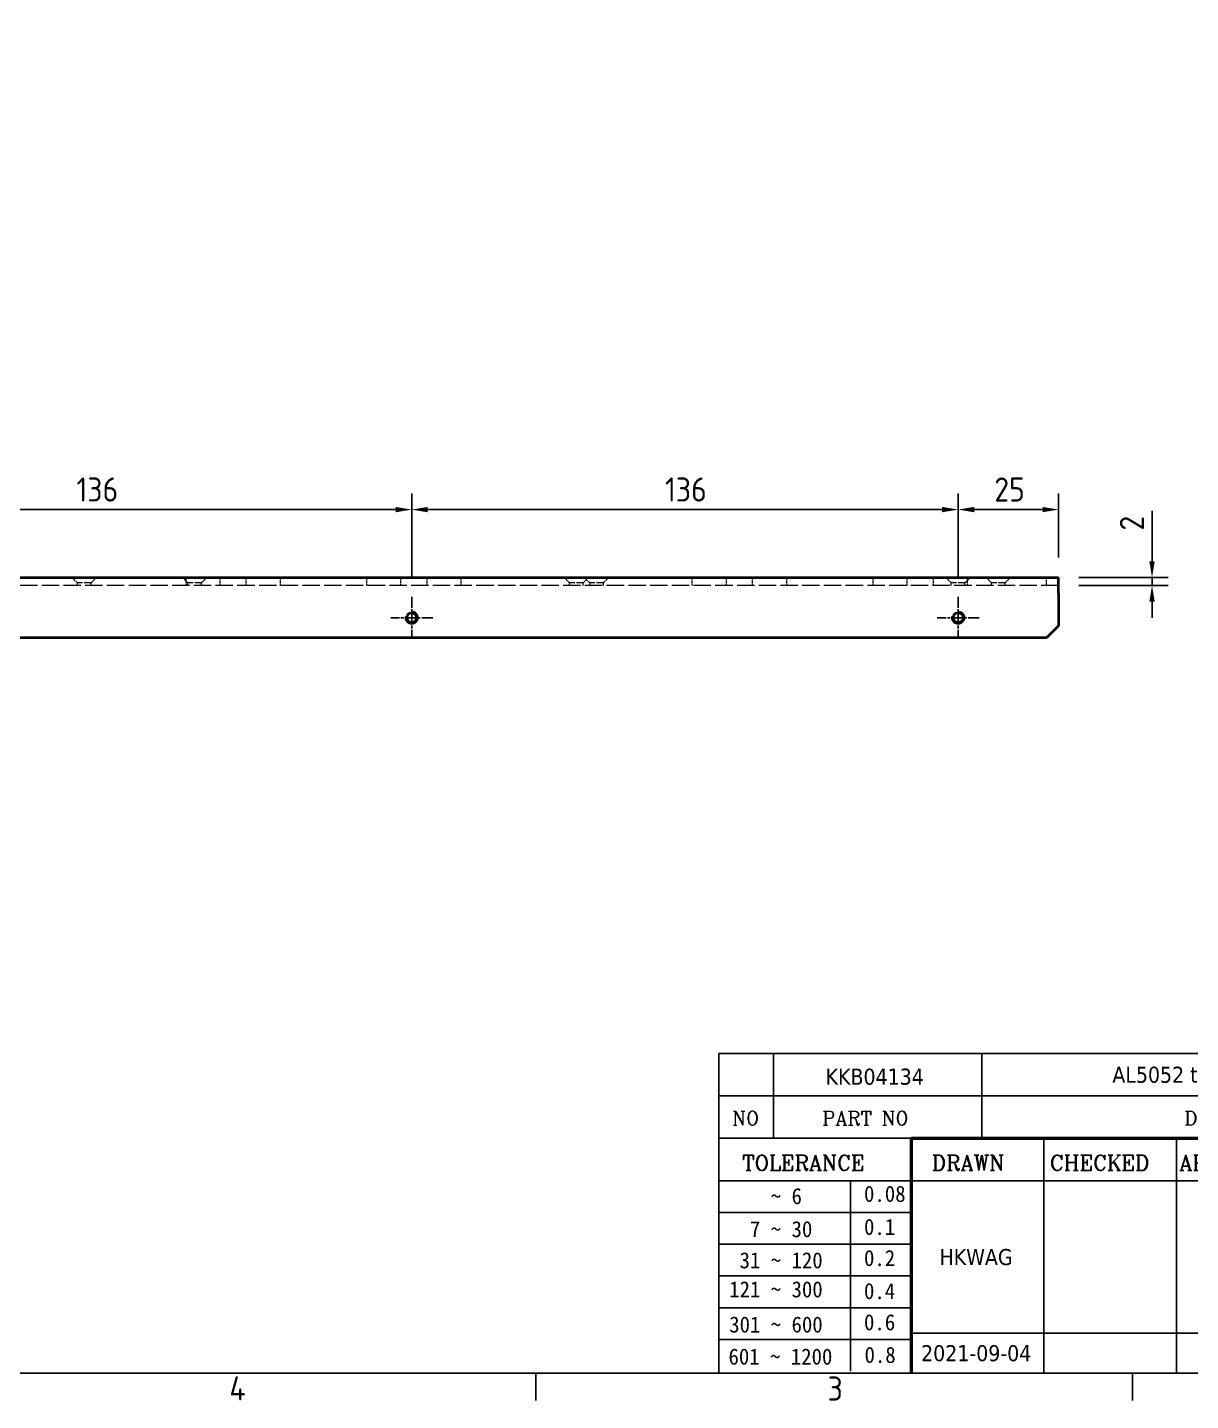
# Model space of a CAD drawing. Header units: millimetres. Extents: x 0 to 1188, y 0 to 840.
# Drawn here: x 615.9 to 905.4, y 13.2 to 354.9 of the extents above; entities that cross this region are included whole.
import ezdxf
from ezdxf.enums import TextEntityAlignment as Align

# ---------------------------------------------------------------- set-up
doc = ezdxf.new("R2010")
doc.units = ezdxf.units.MM
doc.header["$LTSCALE"] = 2
doc.linetypes.add('CHAIN', pattern=[0.35429999999999995, 0.2362, -0.0295, 0.0591, -0.0295])
doc.linetypes.add('DASHED', pattern=[0.2067, 0.1654, -0.0413])
doc.layers.get('0').update_dxf_attribs({"color": 3, "lineweight": 25})
for name, color, linetype, lineweight in [('가려진 것(ISO)', 2, 'DASHED', 18), ('가시적인 것(ISO)', 3, 'Continuous', 40), ('가시적인 좁은 것(ISO)', 3, 'Continuous', 35), ('경계(ISO)', 7, 'Continuous', 25), ('제목(ISO)', 5, 'Continuous', 50), ('중심 표식(ISO)', 1, 'Continuous', 25), ('치수(ISO)', 2, 'Continuous', 25)]:
    doc.layers.add(name, color=color, linetype=linetype, lineweight=lineweight)
doc.styles.add('HAN_291', font='')
doc.styles.add('RC_284', font='ROMANC.shx')
doc.styles.add('RC_287', font='ROMANC.shx')
doc.styles.add('문자 텍스트_M2B', font='isocp.shx')
doc.styles.add('치수 텍스트_PSTEK_POSCO', font='isocp.shx')
doc.styles.add('텍스트 스타일198', font='tahoma.ttf')
doc.styles.get('HAN_291').set_extended_font_data('GulimChe')
doc.dimstyles.new('치수_PSTEK_POSCO', dxfattribs={"dimscale": 2, "dimtxt": 3, "dimasz": 2, "dimexe": 2, "dimexo": 2.5, "dimgap": 1, "dimtad": 1, "dimrnd": 1e-08, "dimdsep": 46, "dimtxsty": '치수 텍스트_PSTEK_POSCO', "dimcen": 0.09, "dimdle": 10, "dimclrd": 7, "dimclre": 7, "dimclrt": 2, "dimadec": 1, "dimazin": 2, "dimtfac": 1, "dimtmove": 0, "dimatfit": 3, "dimfxl": 0, "dimtolj": 1, "dimlwd": -1, "dimlwe": -1, "dimarcsym": 0})

# ---------------------------------------------------------------- blocks, each defined once
blk = doc.blocks.new('경계 Default Border')
at = {"layer": '경계(ISO)'}
for p, q in [((371.25, 10), (371.25, 6.599999666213989)), ((445.4999923706055, 10), (445.4999923706055, 6.599999666213989))]:
    blk.add_line(p, q, dxfattribs=at)
at = {"layer": '경계(ISO)', "flags": 128}
blk.add_lwpolyline([(10, 10), (10, 410), (584.0000152587891, 410), (584.0000152587891, 10), (10, 10)], dxfattribs=at)
at = {"layer": '경계(ISO)', "color": 2, "char_height": 3.00000011920929, "attachment_point": 7, "style": '문자 텍스트_M2B'}
for s, insert in [('4', (333.0984701308117, 6.59999988079071)), ('3', (407.5435395229536, 6.57139439638704))]:
    blk.add_mtext(s, dxfattribs=dict(at, insert=insert))
blk = doc.blocks.new('제목 블록 PSTEK')
at = {"color": 180}
for p, q in [((182.475792979055, 11.79100474011392), (182.4757929790549, 51.56524660363496)), ((182.4757929790549, 51.56524660363496), (372.4757929537551, 51.56524660363496)), ((189.2651435055721, 51.56524660363496), (189.2651435055722, 41.00524660363494)), ((215.2152739891528, 41.00524660363494), (215.2152739891528, 51.56524660363496)), ((182.475792979055, 46.2852466036349), (372.4757929537551, 46.28524660363492)), ((182.475792979055, 41.00524660363493), (206.451475290024, 41.00524660363493)), ((222.9401812389276, 11.79100474011392), (222.9401812389276, 41.00524660363494)), ((239.4288871878316, 11.79100474011392), (239.4288871878316, 41.00524660363494)), ((182.475792979055, 35.72524660363497), (206.451475290024, 35.72524660363497)), ((198.8621818849491, 12.02524660363491), (198.8621818849491, 35.72524660363497)), ((206.451475290024, 35.72524660363497), (372.4757929537551, 35.72524660363497)), ((182.475792979055, 31.77524660363492), (206.451475290024, 31.77524660363492)), ((182.475792979055, 27.82524660363487), (206.451475290024, 27.82524660363487)), ((182.475792979055, 23.87524660363505), (206.451475290024, 23.87524660363505)), ((182.475792979055, 19.92524660363478), (206.451475290024, 19.92524660363478)), ((182.475792979055, 15.97524660363496), (206.451475290024, 15.97524660363496)), ((206.451475290024, 16.74100474011396), (255.9175931367359, 16.74100474011396)), ((182.475792979055, 11.79100474011392), (372.4757929537551, 11.79100474011389))]:
    blk.add_line(p, q, dxfattribs=at)
at = {"color": 7, "lineweight": 50}
for p, q in [((206.4514752900237, 11.79100474011392), (206.4514752900237, 41.00524660363494)), ((206.451475290024, 41.00524660363494), (372.4757929537551, 41.00524660363496))]:
    blk.add_line(p, q, dxfattribs=at)
at = {"layer": '제목(ISO)', "lineweight": 18}
blk.add_line((182.475792979055, 35.72500474011393), (182.475792979055, 11.79100474011392), dxfattribs=at)
at = {"color": 2}
for s, height, style, p in [('NO', 1.742399930953979, 'RC_284', (184.135398793432, 42.62317362549192)), ('PART NO', 1.742399930953979, 'RC_284', (195.3359407378685, 42.62317362549192)), ('DESCRIPTION', 1.742399930953979, 'RC_284', (240.4025565652523, 42.62317362549192)), (' TOLERANCE', 1.899999976158142, 'RC_287', (184.0872874387979, 37.00893196870329)), ('DRAWN', 1.899999976158142, 'RC_287', (208.9766620976279, 37.00893196870329)), ('CHECKED', 1.899999976158142, 'RC_287', (223.6856844514997, 37.00893196870329)), ('APPROVED', 1.899999976158142, 'RC_287', (239.7795453577791, 37.00893196870329)), ('    ~ 6', 2.000000029802322, 'HAN_291', (183.7721304966814, 32.8176515608431)), ('0.08', 2.000000029802322, 'HAN_291', (200.5467345600617, 33.09873600004101)), ('0.1', 2.000000029802322, 'HAN_291', (200.5467345600617, 28.98646558742206)), ('  7 ~ 30', 2.000000029802322, 'HAN_291', (183.7721304966814, 28.70538114822415)), (' 31 ~ 120', 2.000000029802322, 'HAN_291', (183.7721304966814, 24.82628181916237)), ('0.2', 2.000000029802322, 'HAN_291', (200.5467345600617, 25.10736625836028)), ('121 ~ 300', 2.000000029802322, 'HAN_291', (183.7721304966814, 21.21401206133254)), ('0.4', 2.000000029802322, 'HAN_291', (200.5467345600617, 20.99509650053045)), ('301 ~ 600', 2.000000029802322, 'HAN_291', (183.7721304966814, 16.83491273227077)), ('0.6', 2.000000029802322, 'HAN_291', (200.5467345600617, 17.11599717146868)), ('601 ~ 1200', 2.000000029802322, 'HAN_291', (183.6802025156883, 12.84759660881125)), ('0.8', 2.000000029802322, 'HAN_291', (200.6097246063884, 13.05732192299702))]:
    blk.add_text(s, height=height, dxfattribs=dict(at, style=style)).set_placement(p)
at = {"layer": '제목(ISO)', "color": 7, "style": '텍스트 스타일198'}
for tag, p in [('부품_번호_001', (195.7688817100499, 47.68004260673702)), ('설명_001', (231.4506961508608, 47.92245856837096)), ('재질_001', (290.6002202955571, 47.92524659519488)), ("3._Q'TY_001", (312.7582242365873, 47.92524659519486)), ('질량\\P3;_001', (350.3046145979153, 48.1643332325385)), ('1._MODEL_NAME_001', (326.0176446881414, 37.52172745615292)), ('제목_001', (335.5349605824892, 32.12134217035067)), ('부품_번호_001', (334.4281219632819, 26.8052465951949)), ('설계자_001', (209.9396160013646, 25.23446884679021)), ('프로젝트_001', (278.9744245225954, 18.43818283951269)), ('프로젝트_002', (271.1389644161678, 15.01430360086118)), ('작성_날짜_001', (207.6508315629738, 13.26600473167383)), ('시트_크기_001', (260.7896290458918, 14.81730632141838)), ('프로젝트_003', (272.3954135944161, 11.55047762554502))]:
    blk.add_attdef(tag, p, '', height=2.000000029802322, dxfattribs=at)
for tag, p in [('4._COLOR', (327.6805273250926, 48.92524660363493)), ('점검자', (231.1845342133799, 26.23312567187446)), ('엔지니어링_승인자', (247.673240162284, 26.23312567187446)), ('점검_날짜', (231.1845342133799, 14.26600474011394)), ('엔지니어링_승인_날짜', (247.6732401622839, 14.26600474011394))]:
    blk.add_attdef(tag, text='', height=2.000000029802322, dxfattribs=at).set_placement(p, align=Align.MIDDLE_CENTER)
blk = doc.blocks.new('*D34')
at = {"layer": 'Defpoints', "color": 0, "transparency": 16777216}
for p in [(711.564932428719, 234.9279904495035), (575.564932428719, 213.2537299823921), (711.564932428719, 213.2537299823921)]:
    blk.add_point(p, dxfattribs=at)
at = {"layer": '치수(ISO)', "color": 7, "transparency": 16777216}
for p, q in [((575.564932428719, 218.2537299823921), (575.564932428719, 238.9279904495035)), ((711.564932428719, 218.2537299823921), (711.564932428719, 238.9279904495035)), ((579.564932428719, 234.9279904495035), (707.564932428719, 234.9279904495035))]:
    blk.add_line(p, q, dxfattribs=at)
for points in [[(579.564932428719, 235.5946571161701), (579.564932428719, 234.2613237828368), (575.564932428719, 234.9279904495035)], [(707.564932428719, 235.5946571161701), (707.564932428719, 234.2613237828368), (711.564932428719, 234.9279904495035)]]:
    blk.add_solid(points, dxfattribs=at)
at = {"layer": '치수(ISO)', "color": 2, "transparency": 16777216, "insert": (628.1361135310812, 239.9279904495035), "char_height": 6, "attachment_point": 4, "style": '치수 텍스트_PSTEK_POSCO'}
blk.add_mtext('\\A1;136', dxfattribs=at)
blk = doc.blocks.new('*D37')
at = {"layer": 'Defpoints', "color": 0, "transparency": 16777216}
for p in [(872.5649324287192, 218.0242299823934), (872.564932428719, 216.0242299823929), (895.8139015436012, 218.0242299823934)]:
    blk.add_point(p, dxfattribs=at)
at = {"layer": '치수(ISO)', "color": 7, "transparency": 16777216}
for p, q in [((895.8139015436012, 222.0242299823934), (895.8139015436012, 234.6157225951448)), ((877.5649324287192, 218.0242299823934), (899.8139015436012, 218.0242299823934)), ((877.564932428719, 216.0242299823929), (899.8139015436012, 216.0242299823929)), ((895.8139015436012, 216.0242299823929), (895.8139015436012, 218.0242299823934)), ((895.8139015436012, 212.0242299823929), (895.8139015436012, 208.0242299823929))]:
    blk.add_line(p, q, dxfattribs=at)
for points in [[(895.1472348769346, 222.0242299823934), (896.4805682102678, 222.0242299823934), (895.8139015436012, 218.0242299823934)], [(895.1472348769346, 212.0242299823929), (896.4805682102678, 212.0242299823929), (895.8139015436012, 216.0242299823929)]]:
    blk.add_solid(points, dxfattribs=at)
at = {"layer": '치수(ISO)', "color": 2, "transparency": 16777216, "insert": (890.8133109924202, 229.7030060597119), "char_height": 6, "attachment_point": 4, "rotation": 90, "style": '치수 텍스트_PSTEK_POSCO'}
blk.add_mtext('\\A1;2', dxfattribs=at)
blk = doc.blocks.new('*D50')
at = {"layer": 'Defpoints', "color": 0, "transparency": 16777216}
for p in [(847.5649324287191, 234.9279904495035), (711.564932428719, 213.2537299823921), (847.5649324287191, 213.2537299823922)]:
    blk.add_point(p, dxfattribs=at)
at = {"layer": '치수(ISO)', "color": 7, "transparency": 16777216}
for p, q in [((711.564932428719, 218.2537299823921), (711.564932428719, 238.9279904495035)), ((847.5649324287191, 218.2537299823922), (847.5649324287191, 238.9279904495035)), ((715.564932428719, 234.9279904495035), (843.5649324287191, 234.9279904495035))]:
    blk.add_line(p, q, dxfattribs=at)
for points in [[(715.564932428719, 235.5946571161701), (715.564932428719, 234.2613237828368), (711.564932428719, 234.9279904495035)], [(843.5649324287191, 235.5946571161701), (843.5649324287191, 234.2613237828368), (847.5649324287191, 234.9279904495035)]]:
    blk.add_solid(points, dxfattribs=at)
at = {"layer": '치수(ISO)', "color": 2, "transparency": 16777216, "insert": (774.6161135310814, 239.9279904495035), "char_height": 6, "attachment_point": 4, "style": '치수 텍스트_PSTEK_POSCO'}
blk.add_mtext('\\A1;136', dxfattribs=at)
blk = doc.blocks.new('*D51')
at = {"layer": 'Defpoints', "color": 0, "transparency": 16777216}
for p in [(872.5649324287192, 234.9279904495035), (872.5649324287192, 218.0242299823934), (847.5649324287191, 213.2537299823922)]:
    blk.add_point(p, dxfattribs=at)
at = {"layer": '치수(ISO)', "color": 7, "transparency": 16777216}
for p, q in [((847.5649324287191, 218.2537299823922), (847.5649324287191, 238.9279904495035)), ((872.5649324287192, 223.0242299823934), (872.5649324287192, 238.9279904495035)), ((851.5649324287191, 234.9279904495035), (868.5649324287192, 234.9279904495035))]:
    blk.add_line(p, q, dxfattribs=at)
for points in [[(851.5649324287191, 235.5946571161701), (851.5649324287191, 234.2613237828368), (847.5649324287191, 234.9279904495035)], [(868.5649324287192, 235.5946571161701), (868.5649324287192, 234.2613237828368), (872.5649324287192, 234.9279904495035)]]:
    blk.add_solid(points, dxfattribs=at)
at = {"layer": '치수(ISO)', "color": 2, "transparency": 16777216, "insert": (856.564487257645, 239.9285810006845), "char_height": 6, "attachment_point": 4, "style": '치수 텍스트_PSTEK_POSCO'}
blk.add_mtext('\\A1;25', dxfattribs=at)

msp = doc.modelspace()

# ---------------------------------------------------------------- linework, layer by layer
at = {"layer": '가려진 것(ISO)', "ltscale": 13.0803279876709}
msp.add_line((872.5649324287192, 216.0242299823934), (142.5649324287193, 216.0242299823935), dxfattribs=at)
at = {"layer": '가려진 것(ISO)', "ltscale": 1.750771045684814}
for p, q in [((628.3649324287234, 216.7242299824492), (627.0649324287234, 218.0242299824492)), ((631.7649324287233, 216.7242299824492), (633.0649324287233, 218.0242299824492)), ((655.8649324287192, 216.7242299824434), (654.564932428719, 218.0242299824434)), ((659.264932428719, 216.7242299824434), (660.5649324287191, 218.0242299824434)), ((750.8649324287234, 216.7242299824492), (749.5649324287234, 218.0242299824492)), ((754.2649324287233, 216.7242299824492), (755.5649324287233, 218.0242299824492)), ((755.8649324287192, 216.7242299824434), (754.564932428719, 218.0242299824434)), ((759.2649324287191, 216.7242299824434), (760.5649324287191, 218.0242299824434)), ((845.8649324287192, 216.7242299824434), (844.5649324287192, 218.0242299824434)), ((849.2649324287191, 216.7242299824434), (850.5649324287191, 218.0242299824434)), ((855.8649324287192, 216.7242299824491), (854.5649324287192, 218.0242299824491)), ((859.2649324287191, 216.7242299824491), (860.5649324287191, 218.0242299824491))]:
    msp.add_line(p, q, dxfattribs=at)
at = {"layer": '가려진 것(ISO)', "ltscale": 5.086113929748535}
for p, q in [((631.7649324287233, 216.7242299824492), (628.3649324287234, 216.7242299824492)), ((659.264932428719, 216.7242299824434), (655.8649324287189, 216.7242299824434)), ((754.2649324287233, 216.7242299824491), (750.8649324287234, 216.7242299824491)), ((759.264932428719, 216.7242299824434), (755.8649324287189, 216.7242299824434)), ((849.264932428719, 216.7242299824434), (845.8649324287189, 216.7242299824434)), ((859.2649324287192, 216.7242299824491), (855.8649324287193, 216.7242299824491))]:
    msp.add_line(p, q, dxfattribs=at)
at = {"layer": '가려진 것(ISO)', "ltscale": 0.6665437817573547}
for p, q in [((628.3649324287234, 216.0242299824492), (628.3649324287234, 216.7242299824492)), ((631.7649324287233, 216.0242299824492), (631.7649324287233, 216.7242299824492)), ((655.8649324287192, 216.0242299824434), (655.8649324287192, 216.7242299824434)), ((659.264932428719, 216.0242299824434), (659.264932428719, 216.7242299824434)), ((750.8649324287234, 216.0242299824492), (750.8649324287234, 216.7242299824491)), ((754.2649324287233, 216.0242299824492), (754.2649324287233, 216.7242299824491)), ((755.8649324287192, 216.0242299824434), (755.8649324287192, 216.7242299824434)), ((759.2649324287191, 216.0242299824434), (759.2649324287191, 216.7242299824434)), ((845.8649324287192, 216.0242299824434), (845.8649324287192, 216.7242299824434)), ((849.2649324287191, 216.0242299824434), (849.2649324287191, 216.7242299824434)), ((855.8649324287192, 216.0242299824492), (855.8649324287192, 216.7242299824491)), ((859.2649324287191, 216.0242299824492), (859.2649324287191, 216.7242299824491))]:
    msp.add_line(p, q, dxfattribs=at)
at = {"layer": '가려진 것(ISO)', "ltscale": 1.904596567153931}
for p, q in [((655.3149324287192, 218.0242299824507), (655.3149324287192, 216.0242299824507)), ((663.8149324287191, 218.0242299824507), (663.8149324287191, 216.0242299824506)), ((670.3149324287192, 218.0242299824507), (670.3149324287192, 216.0242299824506)), ((678.8149324287192, 218.0242299824507), (678.8149324287192, 216.0242299824506)), ((700.3149324287192, 218.0242299824507), (700.3149324287192, 216.0242299824506)), ((708.8149324287192, 218.0242299824507), (708.8149324287192, 216.0242299824506)), ((715.3149324287192, 218.0242299824507), (715.3149324287192, 216.0242299824506)), ((723.8149324287192, 218.0242299824506), (723.8149324287192, 216.0242299824506)), ((781.3149324287192, 218.0242299824506), (781.3149324287192, 216.0242299824506)), ((789.8149324287192, 218.0242299824506), (789.8149324287192, 216.0242299824506)), ((796.3149324287192, 218.0242299824506), (796.3149324287192, 216.0242299824506)), ((804.8149324287192, 218.0242299824506), (804.8149324287192, 216.0242299824506)), ((826.3149324287192, 218.0242299824506), (826.3149324287192, 216.0242299824506)), ((834.8149324287192, 218.0242299824506), (834.8149324287192, 216.0242299824506)), ((841.3149324287192, 218.0242299824506), (841.3149324287192, 216.0242299824506)), ((849.8149324287192, 218.0242299824506), (849.8149324287192, 216.0242299824506)), ((869.5649324287192, 216.0242299824518), (869.5649324287192, 218.0242299824518))]:
    msp.add_line(p, q, dxfattribs=at)
at = {"layer": '가시적인 것(ISO)'}
for p, q in [((142.5649324287192, 218.0242299823935), (872.5649324287192, 218.0242299823934)), ((872.564932428719, 214.0242299823922), (872.564932428719, 218.0242299823934)), ((872.564932428719, 214.0242299823922), (872.564932428719, 206.0242299823924)), ((872.564932428719, 206.0242299823924), (869.5649324287192, 203.0242299823924)), ((869.5649324287192, 203.0242299823924), (145.5649324287191, 203.0242299823923))]:
    msp.add_line(p, q, dxfattribs=at)
for centre in [(711.564932428719, 208.0242299823922), (847.5649324287191, 208.0242299823922)]:
    msp.add_circle(centre, 1.2295, dxfattribs=at)
at = {"layer": '가시적인 좁은 것(ISO)'}
for centre, radius, start, end in [((711.564932428719, 208.0242299823922), 1.5, 170.0000000000033, 79.99999999995175), ((847.5649324287192, 208.0242299823922), 1.499999999999997, 169.9999999999997, 79.999999999952)]:
    msp.add_arc(centre, radius, start, end, dxfattribs=at)
at = {"layer": '중심 표식(ISO)', "linetype": 'CHAIN', "ltscale": 5.810959339141846}
for p, q in [((711.564932428719, 213.2537299823921), (711.564932428719, 202.7947299823921)), ((847.5649324287191, 213.2537299823922), (847.5649324287191, 202.7947299823921)), ((716.794432428719, 208.0242299823921), (706.3354324287191, 208.0242299823921)), ((852.7944324287191, 208.0242299823922), (842.3354324287192, 208.0242299823922))]:
    msp.add_line(p, q, dxfattribs=at)

# ---------------------------------------------------------------- block references
at = {"xscale": 2, "yscale": 2, "zscale": 2}
msp.add_blockref('경계 Default Border', (0, 0), dxfattribs=at)
ref = msp.add_blockref('제목 블록 PSTEK', (423.0484140924897, -3.58200948022779), dxfattribs=dict(xscale=2, yscale=2, zscale=2))
ref.add_attrib('설계자_001', 'HKWAG', (842.9276460952188, 46.88692821335263), dxfattribs={"layer": '제목(ISO)', "color": 7, "height": 4.000000059604645, "style": '텍스트 스타일198'})
ref.add_attrib('작성_날짜_001', '2021-09-04', (838.3500772184373, 22.94999998311987), dxfattribs={"layer": '제목(ISO)', "color": 7, "height": 4.000000059604645, "style": '텍스트 스타일198'})
ref.add_attrib('설명_001', 'AL5052 t=2.0*730*201*15', (885.9498063942114, 92.26290765651414), dxfattribs={"layer": '제목(ISO)', "color": 7, "height": 4.000000059604645, "style": '텍스트 스타일198'})
ref.add_attrib('부품_번호_001', 'KKB04134', (814.5861775125894, 91.77807573324625), dxfattribs={"layer": '제목(ISO)', "color": 7, "height": 4.000000059604645, "style": '텍스트 스타일198'})

# ---------------------------------------------------------------- dimensions: what is measured, and where the dimension line sits
at = {"layer": '치수(ISO)', "color": 7}
for base, p1, p2, angle, override, picture, middle in [((711.564932428719, 234.9279904495035), (575.564932428719, 213.2537299823921), (711.564932428719, 213.2537299823921), 180, {"dimdec": 2, "dimtp": 0, "dimtm": -0, "dimtdec": 2, "dimtofl": 0, "dimatfit": 1}, '*D34', (633.084932428719, 234.9279904495035)), ((847.5649324287191, 234.9279904495035), (711.564932428719, 213.2537299823921), (847.5649324287191, 213.2537299823922), 180, {"dimdec": 2, "dimtp": 0, "dimtm": -0, "dimtdec": 2, "dimtofl": 0, "dimatfit": 1}, '*D50', (779.5649324287192, 234.9279904495035)), ((872.5649324287192, 234.9279904495035), (847.5649324287191, 213.2537299823922), (872.5649324287192, 218.0242299823934), 180, {"dimdec": 2, "dimtp": 0, "dimtm": -0, "dimtdec": 2, "dimtofl": 0, "dimatfit": 1}, '*D51', (860.0649324287192, 234.9279904495035)), ((895.8139015436012, 218.0242299823934), (872.564932428719, 216.0242299823929), (872.5649324287192, 218.0242299823934), 90, {"dimdec": 2, "dimtp": 0, "dimtm": -0, "dimtdec": 2, "dimtofl": 1, "dimatfit": 1}, '*D37', (895.8139015436012, 231.1593643274284))]:
    dim = msp.add_linear_dim(base=base, p1=p1, p2=p2, angle=angle, dimstyle='치수_PSTEK_POSCO', override=override, dxfattribs=at)
    dim.commit()
    dim.dimension.update_dxf_attribs({"geometry": picture, "text_midpoint": middle, "dimtype": 160})

doc.saveas('drawing.dxf')
